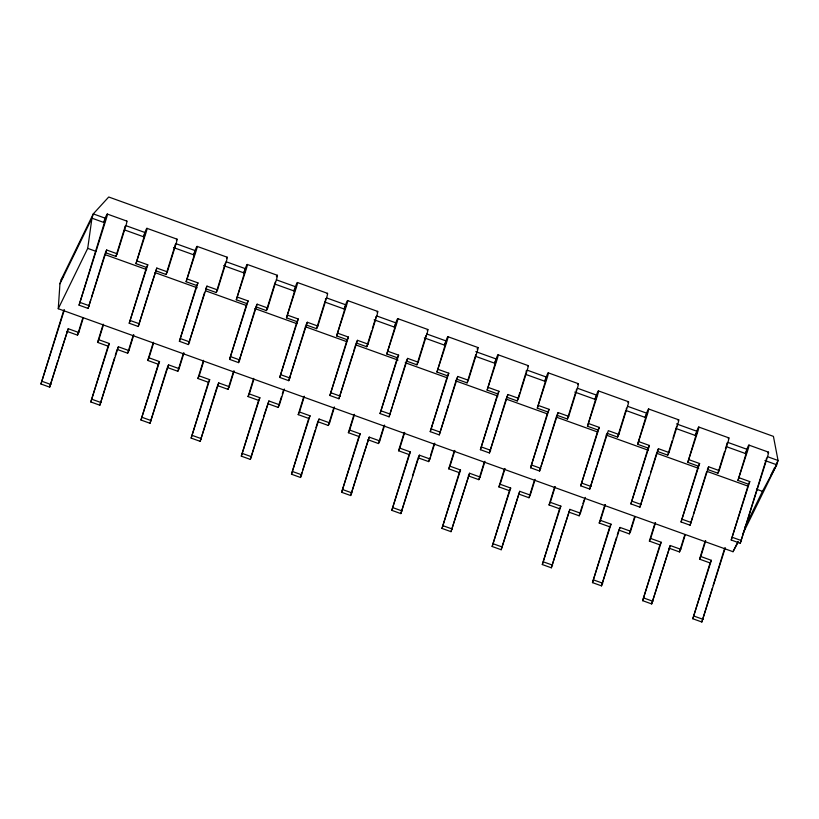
<?xml version="1.0" encoding="UTF-8"?>
<svg xmlns="http://www.w3.org/2000/svg" width="819" height="819" viewBox="0 0 819 819"><rect width="100%" height="100%" fill="white"/><g stroke="black" fill="none" stroke-linecap="round" stroke-linejoin="round"><path stroke-width="1.23" d="M738.267 542.106L733.005 551.709L58.262 308.722L59.941 283.783L61.261 279.494L93.274 213.892L108.722 197L773.423 436.373L778.05 460.483L776.719 464.782L742.956 533.578M375.931 316.584L375.532 318.315M58.262 308.722L87.715 248.372L91.953 218.182L93.274 213.892L105.067 218.141L106.347 215.52A10.688 0.747 -70.2 0 1 106.255 218.847L79.064 305.17L88.094 308.425L106.644 250L117.178 253.798L125.819 225.901A10.688 0.747 -70.2 0 0 126.484 221.499M175.246 244.512L174.867 246.048M124.949 227.078L124.867 226.32M576.525 389.312L576.197 390.571M225.276 263.206L224.867 264.65M325.501 299.764L325.532 298.577M425.941 335.473L425.532 336.916M526.167 372.021L526.197 370.843M726.832 444.287L726.862 443.11M766.574 458.138L766.164 459.582M626.504 408.159L626.197 409.172M676.668 426.218L672.983 438.155M124.703 227.979L115.899 256.419L105.364 252.631L106.644 250M275.194 282.176L266.4 310.616L255.866 306.818L257.146 304.197L267.68 307.995L276.32 280.098A10.688 0.747 -70.2 0 0 276.986 275.696M475.859 354.443L467.065 382.882L456.531 379.084L449.396 402.129M83.272 317.967L78.767 332.514L68.233 328.726L49.672 387.141L40.95 383.998L63.851 310.012M40.95 383.998L64.384 309.817M49.672 387.141L57.934 360.462M58.692 358.036L68.233 328.726M59.941 283.783L91.953 218.182L103.737 222.43L105.067 218.141M79.064 305.17L105.477 219.072L103.737 222.43M66.953 331.347L77.488 335.145L82.739 318.161M88.094 308.425L90.725 299.928M91.472 297.502L104.986 253.839M97.553 342.373L98.833 339.742L109.367 343.54L108.088 346.161L97.553 342.373L103.184 324.17M98.833 339.742L103.337 325.184M133.814 334.817L128.931 350.583L118.397 346.795L99.846 405.21L90.817 401.955L108.088 346.161M90.817 401.955L109.367 343.54M124.488 229.904L143.366 236.701L145.977 229.791A10.688 0.747 -70.2 0 1 145.884 233.118L135.964 263.646L146.499 267.444L147.778 264.813L137.244 261.026M135.964 263.646L145.117 233.343L143.366 236.701M99.846 405.21L114.486 357.903M115.244 355.477L117.117 349.416L127.651 353.204L128.931 350.583M176.392 240.018A10.688 0.747 -70.2 0 1 175.983 243.96L167.342 271.857L156.808 268.069L138.257 326.484L129.228 323.239L146.499 267.444M129.228 323.239L147.778 264.813M127.651 353.204L133.282 335.012M138.257 326.484L148.024 294.953M148.771 292.526L156.808 268.069M155.528 270.69L166.062 274.488L174.703 246.591M147.717 360.432L148.997 357.811L159.531 361.609L158.251 364.23L147.717 360.432L153.348 342.24M148.997 357.811L153.501 343.253M183.978 352.876L179.095 368.652L168.56 364.854L150.01 423.28L140.981 420.024L158.251 364.23M140.981 420.024L159.531 361.609M173.474 247.543L193.54 254.77L196.15 247.85A10.688 0.747 -70.2 0 1 196.048 251.187L186.128 281.716L196.673 285.503L197.952 282.883L187.418 279.084M186.128 281.716L195.321 251.433L193.54 254.77M150.01 423.28L166.902 368.693M226.556 258.077A10.688 0.747 -70.2 0 1 226.146 262.029L217.516 289.926L206.982 286.128L188.421 344.553L179.392 341.298L196.673 285.503M179.392 341.298L197.952 282.883M168.56 364.854L167.281 367.475L177.815 371.273L183.446 353.081M188.421 344.553L204.576 292.393M205.702 288.759L216.236 292.547L224.498 265.868M197.881 378.501L199.16 375.88L209.695 379.668L208.415 382.289L197.881 378.501L203.511 360.309M199.16 375.88L203.675 361.322M234.142 370.946L229.269 386.711L218.724 382.923L200.174 441.339L191.144 438.093L208.415 382.289M191.144 438.093L209.695 379.668M223.638 265.612L243.704 272.829L246.314 265.919A10.688 0.747 -70.2 0 1 246.212 269.256L236.302 299.774L246.836 303.573L248.116 300.942L237.582 297.154M236.302 299.774L245.485 269.502L243.704 272.829M200.174 441.339L206.183 421.939M206.931 419.512L217.076 386.763M257.146 304.197L238.595 362.622L229.566 359.367L246.836 303.573M229.566 359.367L248.116 300.942M218.724 382.923L217.445 385.544L227.979 389.342L233.62 371.14M238.595 362.622L255.487 308.036M248.055 396.57L249.334 393.939L259.869 397.737L258.589 400.358L248.055 396.57L253.685 378.368M249.334 393.939L253.839 379.381M284.316 389.015L279.433 404.781L268.898 400.982L250.348 459.408L241.308 456.152L258.589 400.358M241.308 456.152L259.869 397.737M274.979 284.101L293.867 290.899L296.478 283.988A10.688 0.747 -70.2 0 1 296.386 287.315L286.466 317.844L297 321.632L298.28 319.011L287.745 315.223M286.466 317.844L295.659 287.561L293.867 290.899M250.348 459.408L262.735 419.379M263.483 416.953L268.898 400.982M327.15 293.755A10.688 0.747 -70.2 0 1 326.484 298.157L317.844 326.054L307.309 322.266L288.759 380.681L279.729 377.436L297 321.632M279.729 377.436L298.28 319.011M267.618 403.613L278.153 407.401L281.531 396.488M282.279 394.062L283.405 390.428M288.759 380.681L296.263 356.429M297.021 354.003L305.651 326.105M307.309 322.266L306.03 324.887L316.564 328.685L325.204 300.778M298.218 414.629L299.498 412.008L310.032 415.796L308.753 418.427L298.218 414.629L303.849 396.437M299.498 412.008L304.381 396.242M334.48 407.074L329.596 422.85L319.062 419.052L300.512 477.477L291.482 474.221L308.753 418.427M291.482 474.221L310.032 415.796M325.153 302.16L344.031 308.968L346.642 302.047A10.688 0.747 -70.2 0 1 346.55 305.385L336.629 335.903L347.164 339.701L348.444 337.08L337.909 333.282M336.629 335.903L345.823 305.63L344.031 308.968M300.512 477.477L302.016 472.624M302.764 470.198L315.151 430.17M315.909 427.743L317.782 421.672L328.317 425.471L329.596 422.85M377.057 312.274A10.688 0.747 -70.2 0 1 376.648 316.226L368.018 344.123L357.473 340.325L338.923 398.751L329.893 395.495L347.164 339.701M329.893 395.495L348.444 337.08M328.317 425.471L333.947 407.278M338.923 398.751L352.815 353.869M353.573 351.443L356.193 342.956L366.728 346.744L368.018 344.123M366.728 346.744L371.611 330.978M372.369 328.552L374.989 320.065M348.382 432.698L349.662 430.067L360.196 433.865L358.917 436.486L348.382 432.698L354.013 414.506M349.662 430.067L354.545 414.301M384.643 425.143L379.76 440.909L369.226 437.121L350.675 495.536L341.646 492.291L358.917 436.486M341.646 492.291L360.196 433.865M374.14 319.809L394.205 327.027L396.816 320.116A10.688 0.747 -70.2 0 1 396.713 323.454L386.803 353.972L397.338 357.77L398.618 355.139L388.083 351.351M386.803 353.972L395.986 323.7L394.205 327.027M350.675 495.536L358.558 470.065M359.316 467.639L369.226 437.121M427.221 330.344A10.688 0.747 -70.2 0 1 426.812 334.285L418.181 362.193L407.647 358.394L389.086 416.82L380.057 413.564L397.338 357.77M380.057 413.564L398.618 355.139M367.946 439.742L378.48 443.54L384.111 425.337M389.086 416.82L392.096 407.115M392.844 404.688L406.367 361.015L416.902 364.813L418.181 362.193M416.902 364.813L425.163 338.124M398.546 450.757L399.826 448.136L410.36 451.934L409.08 454.555L398.546 450.757L404.187 432.565M399.826 448.136L404.709 432.371M434.807 443.212L429.934 458.978L419.4 455.18L400.839 513.605L391.81 510.35L409.08 454.555M391.81 510.35L410.36 451.934M424.303 337.868L444.369 345.096L446.979 338.175A10.688 0.747 -70.2 0 1 446.877 341.513L436.967 372.041L447.502 375.829L448.781 373.208L438.247 369.41M436.967 372.041L446.109 341.738L444.369 345.096M400.839 513.605L410.984 480.855M412.479 476.003L417.741 459.019M477.856 347.666A10.688 0.747 -70.2 0 1 476.986 352.354L468.345 380.251L457.811 376.464L439.26 434.879L430.231 431.633L447.502 375.829M430.231 431.633L448.781 373.208M419.4 455.18L418.11 457.811L428.654 461.599L429.78 457.964M430.528 455.538L434.285 443.407M439.26 434.879L448.648 404.555M448.72 468.826L450 466.206L460.534 469.993L459.254 472.624L448.72 468.826L454.35 450.634M450 466.206L454.883 450.43M484.981 461.271L480.098 477.047L469.563 473.249L451.013 531.674L441.984 528.419L459.254 472.624M441.984 528.419L460.534 469.993M475.644 356.357L494.533 363.165L497.143 356.245A10.688 0.747 -70.2 0 1 497.051 359.582L487.131 390.1L497.665 393.898L498.945 391.277L488.411 387.479M487.131 390.1L496.273 359.797L494.533 363.165M451.013 531.674L469.563 473.249M527.815 366.021A10.688 0.747 -70.2 0 1 527.149 370.423L518.509 398.321L507.975 394.523L489.424 452.948L480.395 449.692L497.665 393.898M480.395 449.692L498.945 391.277M468.284 475.87L478.818 479.668L484.07 462.684M489.424 452.948L501.064 415.346M501.812 412.919L506.316 398.362M507.975 394.523L506.695 397.154L517.229 400.941L519.86 392.455M520.608 390.028L525.87 373.044M498.884 486.895L500.163 484.264L510.698 488.063L509.418 490.683L498.884 486.895L504.514 468.693M500.163 484.264L505.047 468.499M535.145 479.34L530.262 495.106L519.727 491.318L501.177 549.733L492.147 546.488L509.418 490.683M492.147 546.488L510.698 488.063M525.818 374.426L544.707 381.224L547.307 374.314A10.688 0.747 -70.2 0 1 547.215 377.651L537.295 408.169L547.829 411.967L549.109 409.336L538.574 405.548M537.295 408.169L546.447 377.866L544.707 381.224M501.177 549.733L519.727 491.318M577.723 384.541A10.688 0.747 -70.2 0 1 577.313 388.482L568.683 416.38L558.138 412.592L539.588 471.017L530.558 467.762L547.829 411.967M530.558 467.762L549.109 409.336M518.447 493.939L528.982 497.737L534.244 480.753M539.588 471.017L540.345 468.591M541.093 466.165L556.859 415.213L567.393 419.011L568.683 416.38M567.393 419.011L575.655 392.321M549.047 504.954L550.327 502.334L560.861 506.132L559.582 508.753L549.047 504.954L554.678 486.762M550.327 502.334L555.21 486.568M585.309 497.409L580.425 513.175L569.891 509.377L551.341 567.802L542.311 564.547L559.582 508.753M542.311 564.547L560.861 506.132M574.805 392.066L594.87 399.293L597.481 392.373A10.688 0.747 -70.2 0 1 597.379 395.71L587.469 426.238L598.003 430.026L599.283 427.405L588.748 423.607M587.469 426.238L596.611 395.935L594.87 399.293M551.341 567.802L559.981 539.905M560.728 537.479L569.891 509.377M627.886 402.6A10.688 0.747 -70.2 0 1 627.477 406.552L618.847 434.449L608.312 430.661L589.762 489.076L580.722 485.831L598.003 430.026M580.722 485.831L599.283 427.405M568.611 512.008L579.146 515.796L582.155 506.091M582.903 503.665L584.029 500.03M589.762 489.076L596.887 466.031M597.645 463.605L607.033 433.282L617.567 437.07L618.847 434.449M617.567 437.07L625.829 410.391M599.211 523.024L600.491 520.403L611.035 524.191L609.745 526.822L599.211 523.024L604.852 504.832M600.491 520.403L605.374 504.627M635.104 516.687L630.599 531.234L620.065 527.446L601.504 585.861L592.475 582.616L609.745 526.822M592.475 582.616L611.035 524.191M626.146 410.554L645.034 417.362L647.645 410.442A10.688 0.747 -70.2 0 1 647.542 413.779L637.632 444.297L648.167 448.095L649.447 445.475L638.912 441.676M637.632 444.297L646.775 413.994L645.034 417.362M601.504 585.861L616.523 537.346M617.28 534.92L618.406 531.285M678.05 420.669A10.688 0.747 -70.2 0 1 677.651 424.621L669.01 452.518L658.476 448.72L639.926 507.145L630.896 503.89L648.167 448.095M630.896 503.89L649.447 445.475M620.065 527.446L618.785 530.067L629.32 533.865L634.571 516.881M639.926 507.145L649.313 476.822M650.808 471.969L656.818 452.559M658.476 448.72L657.196 451.351L667.731 455.139L672.235 440.581M649.385 541.093L650.665 538.462L661.199 542.26L659.919 544.881L649.385 541.093L655.016 522.891M650.665 538.462L655.548 522.696M685.268 534.746L680.763 549.303L670.229 545.515L651.678 603.931L642.649 600.675L659.919 544.881M642.649 600.675L661.199 542.26M676.31 428.624L695.198 435.421L697.808 428.511A10.688 0.747 -70.2 0 1 697.716 431.838L687.796 462.366L698.331 466.165L699.61 463.534L689.076 459.746M687.796 462.366L696.949 432.063L695.198 435.421M651.678 603.931L670.229 545.515M728.224 438.738A10.688 0.747 -70.2 0 1 727.815 442.68L719.174 470.577L708.64 466.789L690.089 525.204L681.06 521.959L698.331 466.165M681.06 521.959L699.61 463.534M668.949 548.136L679.483 551.924L684.735 534.95M690.089 525.204L692.72 516.717M693.468 514.291L706.613 471.836M708.64 466.789L707.36 469.41L717.894 473.208L724.651 451.371M725.409 448.945L726.535 445.311M699.549 559.152L700.829 556.531L711.363 560.329L710.083 562.95L699.549 559.152L705.179 540.96M700.829 556.531L705.712 540.765M725.276 547.809L701.842 622L692.813 618.744L710.083 562.95M692.813 618.744L711.363 560.329M726.484 446.693L745.372 453.491L747.972 446.57A10.688 0.747 -70.2 0 1 747.88 449.907L737.96 480.436L748.494 484.224L749.774 481.603L739.24 477.805M737.96 480.436L747.112 450.133L745.372 453.491M701.842 622L712.356 588.032M713.103 585.605L724.743 548.003M767.853 453.009A10.688 0.747 -70.2 0 1 767.444 456.951L740.253 543.273L731.224 540.018L748.494 484.224M731.224 540.018L749.774 481.603M740.253 543.273L765.785 460.79M77.488 335.145L78.767 332.514M115.899 256.419L117.178 253.798M117.547 348.536L118.397 346.795M166.062 274.488L167.342 271.857M206.122 287.878L206.982 286.128M177.815 371.273L179.095 368.652M216.236 292.547L217.516 289.926M227.979 389.342L229.269 386.711M266.4 310.616L267.68 307.995M278.153 407.401L279.433 404.781M316.564 328.685L317.844 326.054M318.212 420.802L319.062 419.052M356.623 342.076L357.473 340.325M406.787 360.145L407.647 358.394M378.48 443.54L379.76 440.909M456.531 379.084L457.811 376.464M428.654 461.599L429.934 458.978M467.065 382.882L468.345 380.251M478.818 479.668L480.098 477.047M517.229 400.941L518.509 398.321M557.289 414.342L558.138 412.592M528.982 497.737L530.262 495.106M579.146 515.796L580.425 513.175M629.32 533.865L630.599 531.234M667.731 455.139L669.01 452.518M679.483 551.924L680.763 549.303M717.894 473.208L719.174 470.577M733.005 551.709L738.001 541.451M744.666 527.794L762.448 491.349L776.719 464.782L764.936 460.534M770.874 475.194L774.743 467.27M775.839 465.008L778.05 460.483L767.444 456.664M61.261 279.494L63.554 276.453M107.269 214.046L126.832 221.089M146.908 228.317L177.006 239.148M197.072 246.376L227.17 257.217M247.236 264.445L277.334 275.286M297.399 282.514L327.508 293.345M347.573 300.573L377.672 311.415M397.737 318.642L427.835 329.484M447.901 336.701L477.999 347.543M498.065 354.77L528.173 365.612M548.239 372.84L578.337 383.681M598.402 390.898L628.501 401.74M648.566 408.968L678.664 419.809M698.73 427.037L728.838 437.868M748.904 445.096L768.468 452.139M125.809 225.614L144.697 232.412M175.983 243.673L194.861 250.481M226.146 261.742L245.035 268.54M276.31 279.811L295.198 286.609M326.474 297.87L345.362 304.668M376.648 315.939L395.526 322.737M426.812 333.998L445.7 340.806M475.798 351.648L495.864 358.865M527.139 370.137L546.027 376.935M577.313 388.196L596.201 395.004M627.477 406.265L646.365 413.063M676.463 423.904L696.529 431.132M727.815 442.393L746.693 449.201M87.715 248.372L96.13 251.402M104.556 254.433L146.652 269.594M155.067 272.625L197.164 287.786M205.579 290.817L246.478 305.538M254.893 308.568L296.99 323.73M305.415 326.761L346.304 341.492M355.927 344.953L398.024 360.114M405.241 362.715L447.338 377.876M455.753 380.907L497.85 396.068M506.265 399.099L547.164 413.82M556.787 417.291L597.675 432.012M606.101 435.043L648.187 450.204M656.613 453.235L698.709 468.396M707.125 471.427L748.023 486.148M756.439 489.189L762.448 491.349M80.344 302.549L89.373 305.794M130.508 320.608L139.537 323.863M180.671 338.677L189.711 341.933M230.845 356.746L239.875 359.991M281.009 374.805L290.039 378.061M331.173 392.874L340.202 396.13M381.347 410.943L390.376 414.189M431.511 429.002L440.54 432.258M481.674 447.072L490.704 450.327M531.838 465.141L540.868 468.386M582.012 483.2L591.042 486.455M632.176 501.269L641.205 504.514M682.34 519.328L691.369 522.583M732.503 537.397L741.533 540.653M42.23 381.378L50.962 384.521M92.097 399.334L101.126 402.59M142.26 417.403L151.29 420.649M192.424 435.462L201.454 438.718M242.598 453.531L251.628 456.787M292.762 471.601L301.791 474.846M342.926 489.66L351.955 492.915M393.089 507.729L402.119 510.984M443.263 525.798L452.293 529.043M493.427 543.857L502.457 547.112M543.591 561.926L552.62 565.182M593.755 579.995L602.784 583.241M643.929 598.054L652.958 601.31M694.092 616.123L703.122 619.369M276.412 276.761A10.688 0.747 -70.2 0 1 276.72 276.146M477.078 349.017A10.688 0.747 -70.2 0 1 477.385 348.403"/></g></svg>
